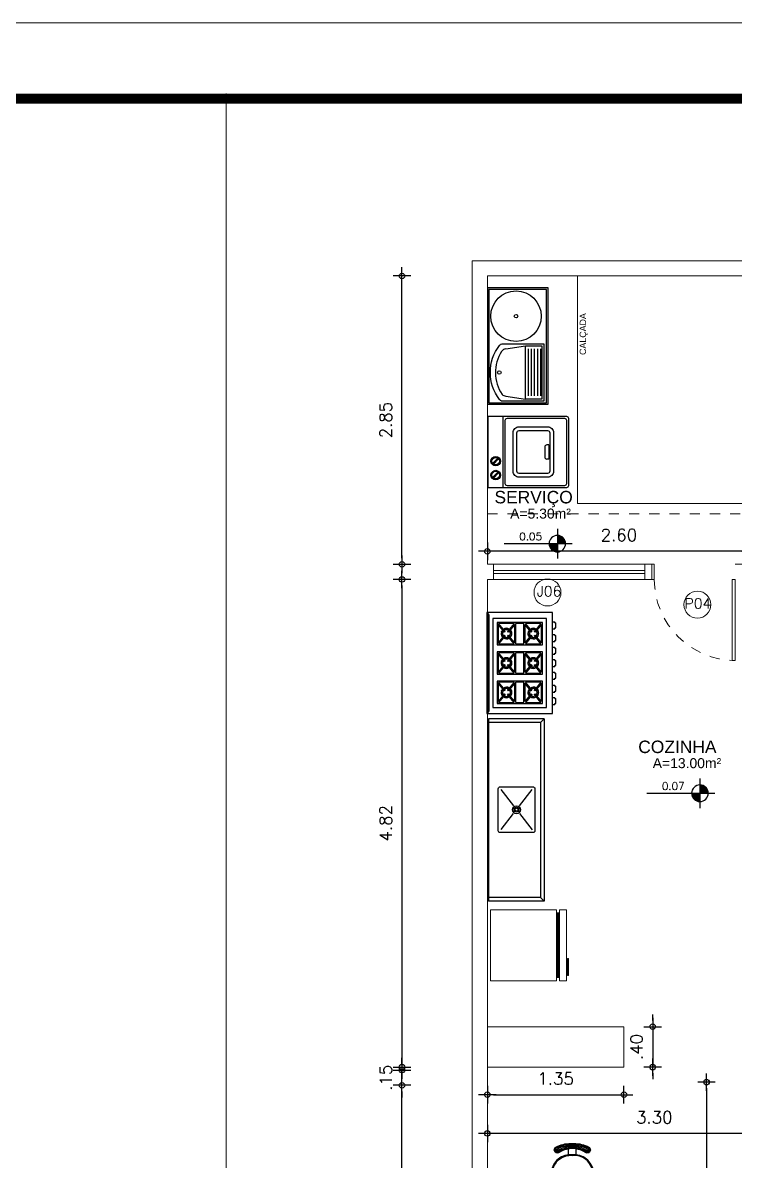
# Model space of a CAD drawing. Header units: millimetres. Extents: x 4595 to 4915, y 2085 to 2243.
# Drawn here: x 4636.88 to 4643.92, y 2168.52 to 2179.77 of the extents above; entities that cross this region are included whole.
import ezdxf

# ---------------------------------------------------------------- set-up
doc = ezdxf.new("R2010")
doc.units = ezdxf.units.MM
doc.header["$LTSCALE"] = 0.8
doc.linetypes.add('HIDDEN2', pattern=[0.1875, 0.125, -0.0625])
for name, color, linetype in [('02', 2, 'Continuous'), ('BANHO_COZINHA', 7, 'Continuous'), ('DIVERSOS', 4, 'Continuous'), ('JANELAS_EXTERNO', 1, 'Continuous'), ('JANELAS_INTERNO', 2, 'Continuous'), ('MOVEIS', 7, 'Continuous'), ('PISO', 8, 'Continuous'), ('PORTAS', 3, 'Continuous'), ('PROJEÇÃO', 8, 'HIDDEN2'), ('TEXTO0', 7, 'Continuous'), ('TEXTO2', 3, 'Continuous'), ('TXT_0', 7, 'Continuous')]:
    doc.layers.add(name, color=color, linetype=linetype)
doc.styles.add('ADITIVOCAD', font='ROMANS.shx')
doc.styles.add('SANSSERIF', font='sas_____.pfb', dxfattribs={"height": 1})
doc.styles.get("Standard").update_dxf_attribs({"font": 'txt.shx', "height": 0.12})
doc.dimstyles.new('ESCALA50', dxfattribs={"dimtxt": 0.1, "dimasz": 0.06, "dimexe": 0.18, "dimexo": 0.06, "dimgap": 0.1, "dimtad": 1, "dimzin": 4, "dimdsep": 46, "dimtxsty": 'Standard', "dimblk1": 'BOLA', "dimblk2": 'BOLA', "dimsah": 1, "dimcen": -0.06, "dimse1": 1, "dimse2": 1, "dimclrd": 7, "dimclrt": 3, "dimadec": 0, "dimazin": 0, "dimtfac": 1, "dimtix": 1, "dimtmove": 0, "dimatfit": 3, "dimldrblk": 'BOLA', "dimfxl": 0, "dimtolj": 1, "dimtzin": 4, "dimarcsym": 0})

# ---------------------------------------------------------------- blocks, each defined once
blk = doc.blocks.new('PIA180')
at = {"layer": 'BANHO_COZINHA'}
for p, q in [((0.9, 0), (-0.9, 0)), ((-0.9, -0.55), (-0.9, 0)), ((-0.865, -0.515), (-0.865, 0)), ((0.865, -0.515), (0.865, 0)), ((0.9, -0.55), (0.9, 0)), ((-0.193, -0.126), (-0.036, -0.248)), ((0.202, -0.124), (0.042, -0.248)), ((-0.036, -0.308), (-0.196, -0.432)), ((0.042, -0.308), (0.202, -0.432)), ((-0.865, -0.515), (-0.9, -0.55)), ((0.9, -0.55), (-0.9, -0.55)), ((0.865, -0.515), (-0.865, -0.515)), ((0.865, -0.515), (0.9, -0.55))]:
    blk.add_line(p, q, dxfattribs=at)
blk.add_lwpolyline([(0.052, -0.097), (0.211, -0.097, -0.414214), (0.229, -0.115), (0.229, -0.441, -0.414214), (0.211, -0.459), (-0.205, -0.459, -0.414214), (-0.223, -0.441), (-0.223, -0.115, -0.414214), (-0.205, -0.097), (0.052, -0.097)], format="xyb", dxfattribs=at)
for radius in [0.0391, 0.024, 0.0147]:
    blk.add_circle((0.003, -0.278), radius, dxfattribs=at)
blk = doc.blocks.new('FOGAO6')
at = {"layer": 'MOVEIS'}
for p, q in [((1, 0), (0, 0)), ((0, 0), (0, -0.65)), ((1, -0.65), (1, 0)), ((1, -0.01), (0, -0.01)), ((0.02, -0.01), (0.02, -0.02)), ((0.98, -0.02), (0.02, -0.02)), ((0.06, -0.06), (0.06, -0.59)), ((0.94, -0.06), (0.06, -0.06)), ((0.1, -0.1), (0.1, -0.55)), ((0.32, -0.1), (0.1, -0.1)), ((0.302, -0.11), (0.118, -0.11)), ((0.195, -0.174), (0.118, -0.11)), ((0.225, -0.174), (0.302, -0.11)), ((0.32, -0.55), (0.32, -0.1)), ((0.39, -0.1), (0.39, -0.55)), ((0.61, -0.1), (0.39, -0.1)), ((0.592, -0.11), (0.408, -0.11)), ((0.485, -0.174), (0.408, -0.11)), ((0.515, -0.174), (0.592, -0.11)), ((0.61, -0.55), (0.61, -0.1)), ((0.68, -0.1), (0.68, -0.55)), ((0.9, -0.1), (0.68, -0.1)), ((0.882, -0.11), (0.698, -0.11)), ((0.775, -0.174), (0.698, -0.11)), ((0.805, -0.174), (0.882, -0.11)), ((0.9, -0.55), (0.9, -0.1)), ((0.94, -0.59), (0.94, -0.06)), ((0.98, -0.02), (0.98, -0.01)), ((0.11, -0.116), (0.11, -0.269)), ((0.188, -0.181), (0.11, -0.116)), ((0.11, -0.269), (0.188, -0.204)), ((0.118, -0.275), (0.195, -0.211)), ((0.302, -0.275), (0.225, -0.211)), ((0.232, -0.181), (0.31, -0.116)), ((0.31, -0.269), (0.232, -0.204)), ((0.31, -0.269), (0.31, -0.116)), ((0.4, -0.116), (0.4, -0.269)), ((0.478, -0.181), (0.4, -0.116)), ((0.4, -0.269), (0.478, -0.204)), ((0.408, -0.275), (0.485, -0.211)), ((0.592, -0.275), (0.515, -0.211)), ((0.522, -0.181), (0.6, -0.116)), ((0.6, -0.269), (0.522, -0.204)), ((0.6, -0.269), (0.6, -0.116)), ((0.69, -0.116), (0.69, -0.269)), ((0.768, -0.181), (0.69, -0.116)), ((0.69, -0.269), (0.768, -0.204)), ((0.698, -0.275), (0.775, -0.211)), ((0.882, -0.275), (0.805, -0.211)), ((0.812, -0.181), (0.89, -0.116)), ((0.89, -0.269), (0.812, -0.204)), ((0.89, -0.269), (0.89, -0.116)), ((0.11, -0.285), (0.31, -0.285)), ((0.11, -0.285), (0.11, -0.365)), ((0.118, -0.275), (0.302, -0.275)), ((0.31, -0.365), (0.31, -0.285)), ((0.4, -0.285), (0.6, -0.285)), ((0.4, -0.285), (0.4, -0.365)), ((0.408, -0.275), (0.592, -0.275)), ((0.6, -0.365), (0.6, -0.285)), ((0.69, -0.285), (0.69, -0.365)), ((0.69, -0.285), (0.89, -0.285)), ((0.698, -0.275), (0.882, -0.275)), ((0.89, -0.365), (0.89, -0.285)), ((0.11, -0.365), (0.31, -0.365)), ((0.11, -0.381), (0.11, -0.534)), ((0.188, -0.446), (0.11, -0.381)), ((0.302, -0.375), (0.118, -0.375)), ((0.195, -0.439), (0.118, -0.375)), ((0.225, -0.439), (0.302, -0.375)), ((0.232, -0.446), (0.31, -0.381)), ((0.31, -0.534), (0.31, -0.381)), ((0.4, -0.365), (0.6, -0.365)), ((0.4, -0.381), (0.4, -0.534)), ((0.478, -0.446), (0.4, -0.381)), ((0.485, -0.439), (0.408, -0.375)), ((0.592, -0.375), (0.408, -0.375)), ((0.515, -0.439), (0.592, -0.375)), ((0.522, -0.446), (0.6, -0.381)), ((0.6, -0.534), (0.6, -0.381)), ((0.69, -0.365), (0.89, -0.365)), ((0.768, -0.446), (0.69, -0.381)), ((0.69, -0.381), (0.69, -0.534)), ((0.882, -0.375), (0.698, -0.375)), ((0.775, -0.439), (0.698, -0.375)), ((0.805, -0.439), (0.882, -0.375)), ((0.812, -0.446), (0.89, -0.381)), ((0.89, -0.534), (0.89, -0.381)), ((0.1, -0.55), (0.32, -0.55)), ((0.11, -0.534), (0.188, -0.469)), ((0.118, -0.54), (0.195, -0.476)), ((0.118, -0.54), (0.302, -0.54)), ((0.302, -0.54), (0.225, -0.476)), ((0.31, -0.534), (0.232, -0.469)), ((0.39, -0.55), (0.61, -0.55)), ((0.4, -0.534), (0.478, -0.469)), ((0.408, -0.54), (0.485, -0.476)), ((0.408, -0.54), (0.592, -0.54)), ((0.592, -0.54), (0.515, -0.476)), ((0.6, -0.534), (0.522, -0.469)), ((0.68, -0.55), (0.9, -0.55)), ((0.69, -0.534), (0.768, -0.469)), ((0.698, -0.54), (0.775, -0.476)), ((0.698, -0.54), (0.882, -0.54)), ((0.882, -0.54), (0.805, -0.476)), ((0.89, -0.534), (0.812, -0.469)), ((0, -0.65), (1, -0.65)), ((0.06, -0.59), (0.94, -0.59)), ((0.09, -0.65), (0.09, -0.67)), ((0.09, -0.67), (0.1, -0.67)), ((0.1, -0.67), (0.1, -0.68)), ((0.15, -0.67), (0.15, -0.68)), ((0.15, -0.67), (0.16, -0.67)), ((0.16, -0.65), (0.16, -0.67)), ((0.211, -0.65), (0.211, -0.67)), ((0.211, -0.67), (0.221, -0.67)), ((0.221, -0.67), (0.221, -0.68)), ((0.271, -0.67), (0.281, -0.67)), ((0.271, -0.67), (0.271, -0.68)), ((0.281, -0.65), (0.281, -0.67)), ((0.339, -0.65), (0.339, -0.67)), ((0.339, -0.67), (0.349, -0.67)), ((0.349, -0.67), (0.349, -0.68)), ((0.399, -0.67), (0.409, -0.67)), ((0.399, -0.67), (0.399, -0.68)), ((0.409, -0.65), (0.409, -0.67)), ((0.465, -0.65), (0.465, -0.67)), ((0.465, -0.67), (0.475, -0.67)), ((0.475, -0.67), (0.475, -0.68)), ((0.525, -0.67), (0.535, -0.67)), ((0.525, -0.67), (0.525, -0.68)), ((0.535, -0.65), (0.535, -0.67)), ((0.586, -0.65), (0.586, -0.67)), ((0.586, -0.67), (0.596, -0.67)), ((0.596, -0.67), (0.596, -0.68)), ((0.646, -0.67), (0.656, -0.67)), ((0.646, -0.67), (0.646, -0.68)), ((0.656, -0.65), (0.656, -0.67)), ((0.712, -0.65), (0.712, -0.67)), ((0.712, -0.67), (0.722, -0.67)), ((0.722, -0.67), (0.722, -0.68)), ((0.772, -0.67), (0.782, -0.67)), ((0.772, -0.67), (0.772, -0.68)), ((0.782, -0.65), (0.782, -0.67)), ((0.837, -0.65), (0.837, -0.67)), ((0.837, -0.67), (0.847, -0.67)), ((0.847, -0.67), (0.847, -0.68)), ((0.897, -0.67), (0.907, -0.67)), ((0.897, -0.67), (0.897, -0.68)), ((0.907, -0.65), (0.907, -0.67)), ((0.1, -0.68), (0.15, -0.68)), ((0.221, -0.68), (0.271, -0.68)), ((0.349, -0.68), (0.399, -0.68)), ((0.475, -0.68), (0.525, -0.68)), ((0.596, -0.68), (0.646, -0.68)), ((0.722, -0.68), (0.772, -0.68)), ((0.847, -0.68), (0.897, -0.68))]:
    blk.add_line(p, q, dxfattribs=at)
for centre in [(0.16, -0.199), (0.16, -0.185), (0.166, -0.17), (0.166, -0.216), (0.186, -0.151), (0.199, -0.146), (0.212, -0.145), (0.227, -0.148), (0.239, -0.155), (0.253, -0.174), (0.253, -0.217), (0.257, -0.203), (0.258, -0.189), (0.451, -0.199), (0.451, -0.185), (0.457, -0.17), (0.457, -0.216), (0.477, -0.151), (0.49, -0.146), (0.503, -0.145), (0.518, -0.148), (0.531, -0.155), (0.545, -0.174), (0.545, -0.217), (0.548, -0.203), (0.549, -0.189), (0.742, -0.185), (0.742, -0.199), (0.747, -0.17), (0.747, -0.216), (0.768, -0.151), (0.781, -0.146), (0.794, -0.145), (0.809, -0.148), (0.821, -0.155), (0.835, -0.174), (0.835, -0.217), (0.839, -0.203), (0.84, -0.189), (0.182, -0.235), (0.196, -0.241), (0.209, -0.242), (0.223, -0.241), (0.235, -0.235), (0.473, -0.235), (0.487, -0.241), (0.5, -0.242), (0.514, -0.241), (0.526, -0.235), (0.764, -0.235), (0.778, -0.241), (0.791, -0.242), (0.804, -0.241), (0.817, -0.235), (0.16, -0.45), (0.166, -0.434), (0.186, -0.416), (0.199, -0.411), (0.212, -0.41), (0.227, -0.413), (0.239, -0.42), (0.253, -0.439), (0.451, -0.45), (0.457, -0.434), (0.477, -0.416), (0.49, -0.411), (0.503, -0.41), (0.518, -0.413), (0.531, -0.42), (0.545, -0.439), (0.742, -0.45), (0.747, -0.434), (0.768, -0.416), (0.781, -0.411), (0.794, -0.41), (0.809, -0.413), (0.821, -0.42), (0.835, -0.439), (0.16, -0.464), (0.166, -0.481), (0.182, -0.5), (0.196, -0.505), (0.209, -0.507), (0.223, -0.505), (0.235, -0.5), (0.253, -0.482), (0.257, -0.468), (0.258, -0.454), (0.451, -0.464), (0.457, -0.481), (0.473, -0.5), (0.487, -0.505), (0.5, -0.507), (0.514, -0.505), (0.526, -0.5), (0.545, -0.482), (0.548, -0.468), (0.549, -0.454), (0.742, -0.464), (0.747, -0.481), (0.764, -0.5), (0.778, -0.505), (0.791, -0.507), (0.804, -0.505), (0.817, -0.5), (0.835, -0.482), (0.839, -0.468), (0.84, -0.454)]:
    blk.add_circle(centre, 0.0028, dxfattribs=at)
for centre, radius, start, end in [((0.209, -0.194), 0.0528, 143.9296, 213.5271), ((0.209, -0.194), 0.0384, 145.2267, 211.2653), ((0.209, -0.194), 0.0528, 45.5181, 133.0504), ((0.209, -0.194), 0.0384, 226.2366, 315.728), ((0.209, -0.194), 0.0384, 47.78, 130.2395), ((0.21, -0.193), 0.0243, 128.6078, 152.347), ((0.21, -0.193), 0.0243, 207.653, 231.3922), ((0.21, -0.193), 0.0243, 27.653, 51.3922), ((0.21, -0.193), 0.0243, 308.6078, 332.347), ((0.209, -0.194), 0.0384, 330.7152, 32.8087), ((0.209, -0.194), 0.0528, 327.9043, 34.645), ((0.5, -0.194), 0.0528, 143.9296, 213.5271), ((0.5, -0.194), 0.0384, 145.2267, 211.2653), ((0.5, -0.194), 0.0528, 45.5181, 133.0504), ((0.5, -0.194), 0.0384, 226.2366, 315.728), ((0.5, -0.194), 0.0384, 47.78, 130.2395), ((0.5, -0.193), 0.0243, 128.6078, 152.347), ((0.5, -0.193), 0.0243, 207.653, 231.3922), ((0.5, -0.193), 0.0243, 27.653, 51.3922), ((0.5, -0.193), 0.0243, 308.6078, 332.347), ((0.5, -0.194), 0.0384, 330.7152, 32.8087), ((0.5, -0.194), 0.0528, 327.9043, 34.645), ((0.791, -0.194), 0.0528, 143.9296, 213.5271), ((0.791, -0.194), 0.0384, 145.2267, 211.2653), ((0.791, -0.194), 0.0528, 45.5181, 133.0504), ((0.791, -0.194), 0.0384, 226.2366, 315.728), ((0.791, -0.194), 0.0384, 47.78, 130.2395), ((0.79, -0.193), 0.0243, 128.6078, 152.347), ((0.79, -0.193), 0.0243, 207.653, 231.3922), ((0.79, -0.193), 0.0243, 27.653, 51.3922), ((0.79, -0.193), 0.0243, 308.6078, 332.347), ((0.791, -0.194), 0.0384, 330.7152, 32.8087), ((0.791, -0.194), 0.0528, 327.9043, 34.645), ((0.209, -0.194), 0.0528, 224.4002, 317.0252), ((0.5, -0.194), 0.0528, 224.4002, 317.0252), ((0.791, -0.194), 0.0528, 224.4002, 317.0252), ((0.209, -0.459), 0.0528, 143.9296, 213.5271), ((0.209, -0.459), 0.0384, 145.2267, 211.2653), ((0.209, -0.459), 0.0528, 45.5181, 133.0504), ((0.209, -0.459), 0.0384, 47.78, 130.2395), ((0.21, -0.457), 0.0243, 128.6078, 152.347), ((0.21, -0.457), 0.0243, 27.653, 51.3922), ((0.209, -0.459), 0.0384, 330.7152, 32.8087), ((0.209, -0.459), 0.0528, 327.9043, 34.645), ((0.5, -0.459), 0.0528, 143.9296, 213.5271), ((0.5, -0.459), 0.0384, 145.2267, 211.2653), ((0.5, -0.459), 0.0528, 45.5181, 133.0504), ((0.5, -0.459), 0.0384, 47.78, 130.2395), ((0.5, -0.457), 0.0243, 128.6078, 152.347), ((0.5, -0.457), 0.0243, 27.653, 51.3922), ((0.5, -0.459), 0.0384, 330.7152, 32.8087), ((0.5, -0.459), 0.0528, 327.9043, 34.645), ((0.791, -0.459), 0.0528, 143.9296, 213.5271), ((0.791, -0.459), 0.0384, 145.2267, 211.2653), ((0.791, -0.459), 0.0528, 45.5181, 133.0504), ((0.791, -0.459), 0.0384, 47.78, 130.2395), ((0.79, -0.457), 0.0243, 128.6078, 152.347), ((0.79, -0.457), 0.0243, 27.653, 51.3922), ((0.791, -0.459), 0.0384, 330.7152, 32.8087), ((0.791, -0.459), 0.0528, 327.9043, 34.645), ((0.209, -0.459), 0.0528, 224.4002, 317.0252), ((0.209, -0.459), 0.0384, 226.2366, 315.728), ((0.21, -0.457), 0.0243, 207.653, 231.3922), ((0.21, -0.457), 0.0243, 308.6078, 332.347), ((0.5, -0.459), 0.0528, 224.4002, 317.0252), ((0.5, -0.459), 0.0384, 226.2366, 315.728), ((0.5, -0.457), 0.0243, 207.653, 231.3922), ((0.5, -0.457), 0.0243, 308.6078, 332.347), ((0.791, -0.459), 0.0528, 224.4002, 317.0252), ((0.791, -0.459), 0.0384, 226.2366, 315.728), ((0.79, -0.457), 0.0243, 207.653, 231.3922), ((0.79, -0.457), 0.0243, 308.6078, 332.347)]:
    blk.add_arc(centre, radius, start, end, dxfattribs=at)
blk = doc.blocks.new('BOLA')
for p, q in [((-1.44, 0), (1.44, 0)), ((0, -1.44), (0, 1.44))]:
    blk.add_line(p, q)
blk.add_circle((0, 0), 0.452)
blk = doc.blocks.new('*D788')
at = {"layer": '02', "color": 7, "lineweight": -2, "transparency": 16777216}
blk.add_line((4644.01, 2174.546), (4641.53, 2174.546), dxfattribs=at)
at = {"layer": 'Defpoints', "color": 0, "transparency": 16777216}
for p in [(4641.47, 2174.546), (4641.47, 2173.963), (4644.07, 2173.963)]:
    blk.add_point(p, dxfattribs=at)
at = {"layer": '02', "color": 7, "lineweight": -2, "transparency": 16777216, "xscale": 0.06, "yscale": 0.06, "zscale": 0.06, "rotation": 180}
blk.add_blockref('BOLA', (4641.47, 2174.546), dxfattribs=at)
at = {"layer": '02', "color": 7, "lineweight": -2, "transparency": 16777216, "xscale": 0.06, "yscale": 0.06, "zscale": 0.06}
blk.add_blockref('BOLA', (4644.07, 2174.546), dxfattribs=at)
at = {"layer": '02', "color": 3, "lineweight": 13, "transparency": 16777216, "insert": (4642.77, 2174.706), "char_height": 0.12, "attachment_point": 5}
blk.add_mtext('\\A1;2.60', dxfattribs=at)
blk = doc.blocks.new('*D807')
at = {"layer": '02', "color": 7, "lineweight": -2, "transparency": 16777216}
blk.add_line((4640.626, 2174.208), (4640.626, 2169.507), dxfattribs=at)
at = {"layer": 'Defpoints', "color": 0, "transparency": 16777216}
for p in [(4641.47, 2174.268), (4640.626, 2169.447), (4641.47, 2169.447)]:
    blk.add_point(p, dxfattribs=at)
at = {"layer": '02', "color": 7, "lineweight": -2, "transparency": 16777216, "xscale": 0.06, "yscale": 0.06, "zscale": 0.06}
for p, rotation in [((4640.626, 2174.268), 90), ((4640.626, 2169.447), 270)]:
    blk.add_blockref('BOLA', p, dxfattribs=dict(at, rotation=rotation))
at = {"layer": '02', "color": 3, "lineweight": 13, "transparency": 16777216, "insert": (4640.466, 2171.858), "char_height": 0.12, "attachment_point": 5, "rotation": 90}
blk.add_mtext('\\A1;4.82', dxfattribs=at)
blk = doc.blocks.new('*D815')
at = {"layer": '02', "color": 7, "lineweight": -2, "transparency": 16777216}
blk.add_line((4640.626, 2174.478), (4640.626, 2177.208), dxfattribs=at)
at = {"layer": 'Defpoints', "color": 0, "transparency": 16777216}
for p in [(4640.626, 2177.268), (4649.17, 2177.268), (4647.67, 2174.418)]:
    blk.add_point(p, dxfattribs=at)
at = {"layer": '02', "color": 7, "lineweight": -2, "transparency": 16777216, "xscale": 0.06, "yscale": 0.06, "zscale": 0.06}
for p, rotation in [((4640.626, 2177.268), 90), ((4640.626, 2174.418), 270)]:
    blk.add_blockref('BOLA', p, dxfattribs=dict(at, rotation=rotation))
at = {"layer": '02', "color": 3, "lineweight": 13, "transparency": 16777216, "insert": (4640.466, 2175.843), "char_height": 0.12, "attachment_point": 5, "rotation": 90}
blk.add_mtext('\\A1;2.85', dxfattribs=at)
blk = doc.blocks.new('MESA3')
for points in [[(-0.438, -1.037), (0.462, -1.037), (0.462, 0.963), (-0.438, 0.963)], [(-0.406, -1.004), (0.429, -1.004), (0.429, 0.93), (-0.406, 0.93)], [(-0.335, -0.934), (0.359, -0.934), (0.359, 0.86), (-0.335, 0.86)]]:
    blk.add_lwpolyline(points, close=True)
at = {"layer": 'MOVEIS'}
for p, q in [((-0.028, 1.198), (-0.028, 1.26)), ((0.056, 1.198), (0.056, 1.26)), ((-0.665, 0.593), (-0.727, 0.593)), ((-0.665, 0.51), (-0.727, 0.51)), ((0.688, 0.593), (0.75, 0.593)), ((0.688, 0.51), (0.75, 0.51)), ((-0.665, 0.001), (-0.727, 0.001)), ((0.688, 0.001), (0.75, 0.001)), ((-0.665, -0.082), (-0.727, -0.082)), ((0.688, -0.082), (0.75, -0.082)), ((-0.665, -0.584), (-0.727, -0.584)), ((0.688, -0.584), (0.75, -0.584)), ((-0.665, -0.667), (-0.727, -0.667)), ((0.688, -0.667), (0.75, -0.667)), ((-0.028, -1.272), (-0.028, -1.334)), ((0.056, -1.272), (0.056, -1.334))]:
    blk.add_line(p, q, dxfattribs=at)
for points in [[(-0.004, 1.319), (0.032, 1.319, -0.126461), (0.189, 1.28, -1.05486), (0.154, 1.223), (0.137, 1.234, 0.10861), (0.014, 1.264, 0.10861), (-0.109, 1.234), (-0.126, 1.223, -1.05486), (-0.161, 1.28, -0.126461), (-0.004, 1.319), (0.031, 1.319)], [(-0.785, 0.569), (-0.785, 0.533, 0.126461), (-0.747, 0.377, 1.05486), (-0.69, 0.412), (-0.701, 0.429, -0.10861), (-0.73, 0.552, -0.10861), (-0.701, 0.675), (-0.69, 0.692, 1.05486), (-0.747, 0.727, 0.126461), (-0.785, 0.57), (-0.785, 0.534)], [(0.808, 0.569), (0.808, 0.533, -0.126461), (0.77, 0.377, -1.05486), (0.713, 0.412), (0.724, 0.429, 0.10861), (0.753, 0.552, 0.10861), (0.724, 0.675), (0.713, 0.692, -1.05486), (0.77, 0.727, -0.126461), (0.808, 0.57), (0.808, 0.534)], [(-0.785, -0.023), (-0.785, -0.059, 0.126461), (-0.747, -0.215, 1.05486), (-0.69, -0.18), (-0.701, -0.163, -0.10861), (-0.73, -0.04, -0.10861), (-0.701, 0.083), (-0.69, 0.1, 1.05486), (-0.747, 0.135, 0.126461), (-0.785, -0.022), (-0.785, -0.058)], [(0.808, -0.023), (0.808, -0.059, -0.126461), (0.77, -0.215, -1.05486), (0.713, -0.18), (0.724, -0.163, 0.10861), (0.753, -0.04, 0.10861), (0.724, 0.083), (0.713, 0.1, -1.05486), (0.77, 0.135, -0.126461), (0.808, -0.022), (0.808, -0.058)], [(-0.785, -0.608), (-0.785, -0.644, 0.126461), (-0.747, -0.8, 1.05486), (-0.69, -0.765), (-0.701, -0.748, -0.10861), (-0.73, -0.625, -0.10861), (-0.701, -0.502), (-0.69, -0.485, 1.05486), (-0.747, -0.45, 0.126461), (-0.785, -0.607), (-0.785, -0.643)], [(0.808, -0.608), (0.808, -0.644, -0.126461), (0.77, -0.8, -1.05486), (0.713, -0.765), (0.724, -0.748, 0.10861), (0.753, -0.625, 0.10861), (0.724, -0.502), (0.713, -0.485, -1.05486), (0.77, -0.45, -0.126461), (0.808, -0.607), (0.808, -0.643)], [(-0.004, -1.392), (0.032, -1.392, 0.126461), (0.189, -1.354, 1.05486), (0.154, -1.297), (0.137, -1.308, -0.10861), (0.014, -1.338, -0.10861), (-0.109, -1.308), (-0.126, -1.297, 1.05486), (-0.161, -1.354, 0.126461), (-0.004, -1.392), (0.031, -1.392)]]:
    blk.add_lwpolyline(points, format="xyb", dxfattribs=at)
for points in [[(0.014, 1.313), (0.032, 1.313, -0.12647), (0.186, 1.275, -1.057116), (0.157, 1.229), (0.14, 1.24, 0.109005), (0.014, 1.27, 0.109005), (-0.112, 1.24), (-0.13, 1.229, -1.057116), (-0.158, 1.275, -0.12647), (-0.004, 1.313)], [(0.014, 1.308), (0.032, 1.308, -0.126475), (0.184, 1.271, -1.059183), (0.16, 1.232), (0.142, 1.243, 0.109269), (0.014, 1.274, 0.109269), (-0.114, 1.243), (-0.132, 1.232, -1.059183), (-0.156, 1.271, -0.126475), (-0.004, 1.308)], [(0.014, 1.296), (0.032, 1.296, -0.126481), (0.178, 1.26, -1.071489), (0.167, 1.243), (0.148, 1.254, 0.110003), (0.014, 1.287, 0.110003), (-0.12, 1.254), (-0.139, 1.243, -1.071489), (-0.15, 1.26, -0.126481), (-0.004, 1.296)], [(-0.779, 0.552), (-0.779, 0.533, 0.12647), (-0.741, 0.38, 1.057116), (-0.695, 0.408), (-0.706, 0.426, -0.109005), (-0.737, 0.552, -0.109005), (-0.706, 0.678), (-0.695, 0.695, 1.057116), (-0.741, 0.724, 0.12647), (-0.779, 0.57)], [(-0.775, 0.552), (-0.775, 0.533, 0.126475), (-0.737, 0.382, 1.059183), (-0.699, 0.406), (-0.71, 0.423, -0.109269), (-0.741, 0.552, -0.109269), (-0.71, 0.68), (-0.699, 0.698, 1.059183), (-0.737, 0.722, 0.126475), (-0.775, 0.57)], [(0.802, 0.552), (0.802, 0.533, -0.12647), (0.764, 0.38, -1.057116), (0.718, 0.408), (0.729, 0.426, 0.109005), (0.76, 0.552, 0.109005), (0.729, 0.678), (0.718, 0.695, -1.057116), (0.764, 0.724, -0.12647), (0.802, 0.57)], [(0.798, 0.552), (0.798, 0.533, -0.126475), (0.76, 0.382, -1.059183), (0.722, 0.406), (0.733, 0.423, 0.109269), (0.764, 0.552, 0.109269), (0.733, 0.68), (0.722, 0.698, -1.059183), (0.76, 0.722, -0.126475), (0.798, 0.57)], [(-0.762, 0.552), (-0.762, 0.533, 0.126481), (-0.726, 0.388, 1.071489), (-0.709, 0.399), (-0.721, 0.417, -0.110003), (-0.753, 0.552, -0.110003), (-0.721, 0.686), (-0.709, 0.705, 1.071489), (-0.726, 0.716, 0.126481), (-0.762, 0.57)], [(0.785, 0.552), (0.785, 0.533, -0.126481), (0.749, 0.388, -1.071489), (0.732, 0.399), (0.744, 0.417, 0.110003), (0.776, 0.552, 0.110003), (0.744, 0.686), (0.732, 0.705, -1.071489), (0.749, 0.716, -0.126481), (0.785, 0.57)], [(-0.779, -0.04), (-0.779, -0.059, 0.12647), (-0.741, -0.212, 1.057116), (-0.695, -0.184), (-0.706, -0.166, -0.109005), (-0.737, -0.04, -0.109005), (-0.706, 0.086), (-0.695, 0.103, 1.057116), (-0.741, 0.132, 0.12647), (-0.779, -0.022)], [(-0.775, -0.04), (-0.775, -0.059, 0.126475), (-0.737, -0.21, 1.059183), (-0.699, -0.186), (-0.71, -0.169, -0.109269), (-0.741, -0.04, -0.109269), (-0.71, 0.088), (-0.699, 0.106, 1.059183), (-0.737, 0.13, 0.126475), (-0.775, -0.022)], [(-0.762, -0.04), (-0.762, -0.059, 0.126481), (-0.726, -0.204, 1.071489), (-0.709, -0.193), (-0.721, -0.175, -0.110003), (-0.753, -0.04, -0.110003), (-0.721, 0.094), (-0.709, 0.113, 1.071489), (-0.726, 0.124, 0.126481), (-0.762, -0.022)], [(0.802, -0.04), (0.802, -0.059, -0.12647), (0.764, -0.212, -1.057116), (0.718, -0.184), (0.729, -0.166, 0.109005), (0.76, -0.04, 0.109005), (0.729, 0.086), (0.718, 0.103, -1.057116), (0.764, 0.132, -0.12647), (0.802, -0.022)], [(0.798, -0.04), (0.798, -0.059, -0.126475), (0.76, -0.21, -1.059183), (0.722, -0.186), (0.733, -0.169, 0.109269), (0.764, -0.04, 0.109269), (0.733, 0.088), (0.722, 0.106, -1.059183), (0.76, 0.13, -0.126475), (0.798, -0.022)], [(0.785, -0.04), (0.785, -0.059, -0.126481), (0.749, -0.204, -1.071489), (0.732, -0.193), (0.744, -0.175, 0.110003), (0.776, -0.04, 0.110003), (0.744, 0.094), (0.732, 0.113, -1.071489), (0.749, 0.124, -0.126481), (0.785, -0.022)], [(-0.779, -0.625), (-0.779, -0.644, 0.12647), (-0.741, -0.797, 1.057116), (-0.695, -0.769), (-0.706, -0.751, -0.109005), (-0.737, -0.625, -0.109005), (-0.706, -0.499), (-0.695, -0.482, 1.057116), (-0.741, -0.453, 0.12647), (-0.779, -0.607)], [(-0.775, -0.625), (-0.775, -0.644, 0.126475), (-0.737, -0.795, 1.059183), (-0.699, -0.771), (-0.71, -0.753, -0.109269), (-0.741, -0.625, -0.109269), (-0.71, -0.497), (-0.699, -0.479, 1.059183), (-0.737, -0.455, 0.126475), (-0.775, -0.607)], [(-0.762, -0.625), (-0.762, -0.644, 0.126481), (-0.726, -0.789, 1.071489), (-0.709, -0.778), (-0.721, -0.76, -0.110003), (-0.753, -0.625, -0.110003), (-0.721, -0.491), (-0.709, -0.472, 1.071489), (-0.726, -0.461, 0.126481), (-0.762, -0.607)], [(0.802, -0.625), (0.802, -0.644, -0.12647), (0.764, -0.797, -1.057116), (0.718, -0.769), (0.729, -0.751, 0.109005), (0.76, -0.625, 0.109005), (0.729, -0.499), (0.718, -0.482, -1.057116), (0.764, -0.453, -0.12647), (0.802, -0.607)], [(0.798, -0.625), (0.798, -0.644, -0.126475), (0.76, -0.795, -1.059183), (0.722, -0.771), (0.733, -0.753, 0.109269), (0.764, -0.625, 0.109269), (0.733, -0.497), (0.722, -0.479, -1.059183), (0.76, -0.455, -0.126475), (0.798, -0.607)], [(0.785, -0.625), (0.785, -0.644, -0.126481), (0.749, -0.789, -1.071489), (0.732, -0.778), (0.744, -0.76, 0.110003), (0.776, -0.625, 0.110003), (0.744, -0.491), (0.732, -0.472, -1.071489), (0.749, -0.461, -0.126481), (0.785, -0.607)], [(0.014, -1.386), (0.032, -1.386, 0.12647), (0.186, -1.348, 1.057116), (0.157, -1.302), (0.14, -1.313, -0.109005), (0.014, -1.344, -0.109005), (-0.112, -1.313), (-0.13, -1.302, 1.057116), (-0.158, -1.348, 0.12647), (-0.004, -1.386)], [(0.014, -1.382), (0.032, -1.382, 0.126475), (0.184, -1.345, 1.059183), (0.16, -1.306), (0.142, -1.317, -0.109269), (0.014, -1.348, -0.109269), (-0.114, -1.317), (-0.132, -1.306, 1.059183), (-0.156, -1.345, 0.126475), (-0.004, -1.382)], [(0.014, -1.369), (0.032, -1.369, 0.126481), (0.178, -1.334, 1.071489), (0.167, -1.316), (0.148, -1.328, -0.110003), (0.014, -1.361, -0.110003), (-0.12, -1.328), (-0.139, -1.316, 1.071489), (-0.15, -1.334, 0.126481), (-0.004, -1.369)]]:
    blk.add_lwpolyline(points, format="xyb", close=True, dxfattribs=at)
for centre, radius, start, end in [((-0.007, 0.994), 0.205, 84.0185, 174.1891), ((-0.007, 0.994), 0.195, 84.0185, 174.1891), ((0.035, 0.994), 0.205, 5.8109, 95.9815), ((0.035, 0.994), 0.197, 5.8109, 95.9815), ((-0.089, 0.993), 0.125, 169.512, 193.6547), ((-0.089, 0.993), 0.115, 169.512, 193.6547), ((0.116, 0.993), 0.115, 346.3453, 10.488), ((0.116, 0.993), 0.125, 346.3453, 10.488), ((-0.461, 0.573), 0.205, 95.8109, 185.9815), ((-0.461, 0.573), 0.195, 95.8109, 185.9815), ((-0.459, 0.654), 0.125, 80.5286, 100.488), ((-0.459, 0.654), 0.115, 79.7648, 100.488), ((0.482, 0.654), 0.125, 79.512, 99.4714), ((0.482, 0.654), 0.115, 79.512, 100.2352), ((0.484, 0.573), 0.195, 354.0185, 84.1891), ((0.484, 0.573), 0.205, 354.0185, 84.1891), ((-0.461, 0.53), 0.205, 174.0185, 264.1891), ((-0.461, 0.53), 0.197, 174.0185, 264.1891), ((0.484, 0.53), 0.197, 275.8109, 5.9815), ((0.484, 0.53), 0.205, 275.8109, 5.9815), ((-0.459, 0.449), 0.125, 259.512, 279.4714), ((-0.459, 0.449), 0.115, 259.512, 280.2537), ((0.482, 0.449), 0.115, 259.7463, 280.488), ((0.482, 0.449), 0.125, 260.5286, 280.488), ((-0.461, -0.019), 0.205, 95.8109, 185.9815), ((-0.461, -0.019), 0.195, 95.8109, 185.9815), ((-0.459, 0.062), 0.125, 80.5286, 100.488), ((-0.459, 0.062), 0.115, 79.7648, 100.488), ((0.482, 0.062), 0.125, 79.512, 99.4714), ((0.482, 0.062), 0.115, 79.512, 100.2352), ((0.484, -0.019), 0.195, 354.0185, 84.1891), ((0.484, -0.019), 0.205, 354.0185, 84.1891), ((-0.461, -0.062), 0.205, 174.0185, 264.1891), ((-0.461, -0.062), 0.197, 174.0185, 264.1891), ((0.484, -0.062), 0.197, 275.8109, 5.9815), ((0.484, -0.062), 0.205, 275.8109, 5.9815), ((-0.459, -0.143), 0.125, 259.512, 279.4714), ((-0.459, -0.143), 0.115, 259.512, 280.2537), ((0.482, -0.143), 0.115, 259.7463, 280.488), ((0.482, -0.143), 0.125, 260.5286, 280.488), ((-0.461, -0.604), 0.205, 95.8109, 185.9815), ((-0.461, -0.604), 0.195, 95.8109, 185.9815), ((-0.459, -0.523), 0.125, 80.5286, 100.488), ((-0.459, -0.523), 0.115, 79.7648, 100.488), ((0.482, -0.523), 0.125, 79.512, 99.4714), ((0.482, -0.523), 0.115, 79.512, 100.2352), ((0.484, -0.604), 0.195, 354.0185, 84.1891), ((0.484, -0.604), 0.205, 354.0185, 84.1891), ((-0.461, -0.647), 0.205, 174.0185, 264.1891), ((-0.461, -0.647), 0.197, 174.0185, 264.1891), ((0.484, -0.647), 0.197, 275.8109, 5.9815), ((0.484, -0.647), 0.205, 275.8109, 5.9815), ((-0.459, -0.728), 0.115, 259.512, 280.2537), ((0.482, -0.728), 0.115, 259.7463, 280.488), ((-0.459, -0.728), 0.125, 259.512, 279.4714), ((0.482, -0.728), 0.125, 260.5286, 280.488), ((-0.089, -1.066), 0.125, 166.3453, 190.488), ((-0.007, -1.068), 0.205, 185.8109, 275.9815), ((-0.089, -1.066), 0.115, 166.3453, 190.488), ((-0.007, -1.068), 0.195, 185.8109, 275.9815), ((0.035, -1.068), 0.205, 264.0185, 354.1891), ((0.035, -1.068), 0.197, 264.0185, 354.1891), ((0.116, -1.066), 0.115, 349.512, 13.6547), ((0.116, -1.066), 0.125, 349.512, 13.6547)]:
    blk.add_arc(centre, radius, start, end, dxfattribs=at)
blk = doc.blocks.new('TANQUE2')
at = {"layer": 'BANHO_COZINHA'}
for p, q in [((-0.494, -0.182), (-0.524, -0.377)), ((-0.029, -0.182), (0.001, -0.377)), ((-0.524, -0.377), (0.001, -0.377)), ((-0.493, -0.407), (-0.029, -0.407)), ((-0.493, -0.437), (-0.029, -0.437)), ((-0.493, -0.467), (-0.029, -0.467)), ((-0.493, -0.497), (-0.029, -0.497)), ((-0.493, -0.527), (-0.029, -0.527))]:
    blk.add_line(p, q, dxfattribs=at)
for points in [[(-0.575, -0.6), (0.575, -0.6), (0.575, 0), (-0.575, 0)], [(0.56, -0.015), (-0.56, -0.015), (-0.56, -0.585), (0.56, -0.585)]]:
    blk.add_lwpolyline(points, close=True, dxfattribs=at)
blk.add_lwpolyline([(-0.544, -0.141, -0.153737), (-0.529, -0.12, -0.338906), (0.007, -0.12, -0.256007), (0.021, -0.145), (0.021, -0.557), (-0.544, -0.557)], format="xyb", close=True, dxfattribs=at)
blk.add_lwpolyline([(0.001, -0.377), (0.001, -0.537), (-0.524, -0.537), (-0.524, -0.377, -0.125189)], format="xyb", dxfattribs=at)
for centre, radius in [((-0.261, -0.118), 0.0177), ((0.295, -0.283), 0.25), ((0.295, -0.283), 0.0177)]:
    blk.add_circle(centre, radius, dxfattribs=at)
for centre, radius, start, end in [((-0.261, -0.47), 0.391, 57.7458, 123.7499), ((-0.444, -0.182), 0.05, 132.7383, 180), ((-0.079, -0.182), 0.05, 0, 57.7458)]:
    blk.add_arc(centre, radius, start, end, dxfattribs=at)
blk = doc.blocks.new('MAQ_LAV')
at = {"layer": 'MOVEIS'}
for p, q in [((0.7, 0), (0, 0)), ((0, 0), (0, -0.78)), ((0.7, -0.78), (0.7, 0)), ((0.144, -0.107), (0.092, -0.055)), ((0.151, -0.1), (0.099, -0.048)), ((0.281, -0.107), (0.229, -0.055)), ((0.288, -0.1), (0.237, -0.048)), ((0.7, -0.15), (0, -0.15)), ((0.02, -0.19), (0.02, -0.76)), ((0.66, -0.17), (0.04, -0.17)), ((0.68, -0.76), (0.68, -0.19)), ((0.4, -0.563), (0.3, -0.563)), ((0.28, -0.603), (0.28, -0.583)), ((0.42, -0.603), (0.28, -0.603)), ((0.42, -0.603), (0.42, -0.583)), ((0.04, -0.78), (0.66, -0.78)), ((0.02, -0.8), (0.68, -0.8))]:
    blk.add_line(p, q, dxfattribs=at)
for points in [[(0.16, -0.65, -0.414214), (0.1, -0.59), (0.1, -0.31, -0.414214), (0.16, -0.25), (0.54, -0.25, -0.414214), (0.6, -0.31), (0.6, -0.59, -0.414214), (0.54, -0.65)], [(0.16, -0.612, -0.414214), (0.138, -0.59), (0.138, -0.31, -0.414214), (0.16, -0.288), (0.54, -0.288, -0.414214), (0.562, -0.31), (0.562, -0.59, -0.414214), (0.54, -0.612)]]:
    blk.add_lwpolyline(points, format="xyb", close=True, dxfattribs=at)
for centre, radius in [((0.122, -0.078), 0.0468), ((0.122, -0.078), 0.037), ((0.259, -0.078), 0.0468), ((0.259, -0.078), 0.037)]:
    blk.add_circle(centre, radius, dxfattribs=at)
for centre, start, end in [((0.04, -0.19), 90, 180), ((0.66, -0.19), 0, 90), ((0.3, -0.583), 90, 180), ((0.4, -0.583), 360, 90), ((0.02, -0.78), 180, 270), ((0.04, -0.76), 180, 270), ((0.66, -0.76), 270, 0), ((0.68, -0.78), 270, 0)]:
    blk.add_arc(centre, 0.02, start, end, dxfattribs=at)
blk = doc.blocks.new('*D827')
at = {"layer": 'Defpoints', "color": 0, "transparency": 16777216}
for p in [(4641.47, 2174.268), (4644.77, 2169.268), (4641.47, 2168.792)]:
    blk.add_point(p, dxfattribs=at)
at = {"layer": 'PORTAS', "color": 7, "lineweight": -2, "transparency": 16777216}
blk.add_line((4644.71, 2168.792), (4641.53, 2168.792), dxfattribs=at)
at = {"layer": 'PORTAS', "color": 7, "lineweight": -2, "transparency": 16777216, "xscale": 0.06, "yscale": 0.06, "zscale": 0.06, "rotation": 180}
blk.add_blockref('BOLA', (4641.47, 2168.792), dxfattribs=at)
at = {"layer": 'PORTAS', "color": 7, "lineweight": -2, "transparency": 16777216, "xscale": 0.06, "yscale": 0.06, "zscale": 0.06}
blk.add_blockref('BOLA', (4644.77, 2168.792), dxfattribs=at)
at = {"layer": 'PORTAS', "color": 3, "lineweight": 13, "transparency": 16777216, "insert": (4643.12, 2168.952), "char_height": 0.12, "attachment_point": 5}
blk.add_mtext('\\A1;3.30', dxfattribs=at)
blk = doc.blocks.new('*D830')
at = {"layer": 'Defpoints', "color": 0, "transparency": 16777216}
for p in [(4640.626, 2169.268), (4644.07, 2169.268), (4644.47, 2166.818)]:
    blk.add_point(p, dxfattribs=at)
at = {"layer": 'PORTAS', "color": 7, "lineweight": -2, "transparency": 16777216}
blk.add_line((4640.626, 2166.878), (4640.626, 2169.208), dxfattribs=at)
at = {"layer": 'PORTAS', "color": 7, "lineweight": -2, "transparency": 16777216, "xscale": 0.06, "yscale": 0.06, "zscale": 0.06}
for p, rotation in [((4640.626, 2169.268), 90), ((4640.626, 2166.818), 270)]:
    blk.add_blockref('BOLA', p, dxfattribs=dict(at, rotation=rotation))
at = {"layer": 'PORTAS', "color": 3, "lineweight": 13, "transparency": 16777216, "insert": (4640.466, 2168.043), "char_height": 0.12, "attachment_point": 5, "rotation": 90}
blk.add_mtext('\\A1;2.45', dxfattribs=at)
blk = doc.blocks.new('Adc_nivelpl')
h = blk.add_hatch()
h.set_pattern_fill('_U', color=256, scale=0.005, angle=45, style=0, double=1)
h.set_pattern_definition([(45, (-5.8772514, -3.5161936), (-0.003535534, 0.003535534), []), (135, (-5.8772514, -3.5161936), (-0.003535534, -0.003535534), [])])
h.paths.add_polyline_path([(0.195, -0.087, 0.414214), (0.087, -0.195), (0.195, -0.195)])
h.paths.add_polyline_path([(0.195, -0.195), (0.195, -0.304, 0.414214), (0.304, -0.195)])
for p, q in [((0.195, 0), (0.195, -0.391)), ((0.896, -0.195), (0, -0.195))]:
    blk.add_line(p, q)
blk.add_circle((0.195, -0.195), 0.109)
at = {"flags": 8}
blk.add_attdef('NIVEL', (0.364, -0.15), '', height=0.1, dxfattribs=at)
blk = doc.blocks.new('*D935')
at = {"layer": 'Defpoints', "color": 0, "transparency": 16777216}
for p in [(4640.626, 2169.418), (4644.22, 2169.418), (4644.07, 2169.268)]:
    blk.add_point(p, dxfattribs=at)
at = {"layer": 'PORTAS', "color": 7, "lineweight": -2, "transparency": 16777216}
for p, q in [((4640.626, 2169.478), (4640.626, 2169.538)), ((4640.626, 2169.268), (4640.626, 2169.418)), ((4640.626, 2169.208), (4640.626, 2169.148))]:
    blk.add_line(p, q, dxfattribs=at)
at = {"layer": 'PORTAS', "color": 7, "lineweight": -2, "transparency": 16777216, "xscale": 0.06, "yscale": 0.06, "zscale": 0.06}
for p, rotation in [((4640.626, 2169.418), 270), ((4640.626, 2169.268), 90)]:
    blk.add_blockref('BOLA', p, dxfattribs=dict(at, rotation=rotation))
at = {"layer": 'PORTAS', "color": 3, "lineweight": 13, "transparency": 16777216, "insert": (4640.466, 2169.343), "char_height": 0.12, "attachment_point": 5, "rotation": 90}
blk.add_mtext('\\A1;.15', dxfattribs=at)
blk = doc.blocks.new('*D936')
at = {"layer": 'Defpoints', "color": 0, "transparency": 16777216}
for p in [(4642.82, 2169.847), (4642.82, 2169.447), (4643.104, 2169.447)]:
    blk.add_point(p, dxfattribs=at)
at = {"layer": 'PORTAS', "color": 7, "lineweight": -2, "transparency": 16777216}
for p, q in [((4643.104, 2169.907), (4643.104, 2169.967)), ((4643.104, 2169.847), (4643.104, 2169.447)), ((4643.104, 2169.387), (4643.104, 2169.327))]:
    blk.add_line(p, q, dxfattribs=at)
at = {"layer": 'PORTAS', "color": 7, "lineweight": -2, "transparency": 16777216, "xscale": 0.06, "yscale": 0.06, "zscale": 0.06}
for p, rotation in [((4643.104, 2169.847), 270), ((4643.104, 2169.447), 90)]:
    blk.add_blockref('BOLA', p, dxfattribs=dict(at, rotation=rotation))
at = {"layer": 'PORTAS', "color": 3, "lineweight": 13, "transparency": 16777216, "insert": (4642.944, 2169.647), "char_height": 0.12, "attachment_point": 5, "rotation": 90}
blk.add_mtext('\\A1;.40', dxfattribs=at)
blk = doc.blocks.new('*D937')
at = {"layer": 'Defpoints', "color": 0, "transparency": 16777216}
for p in [(4641.47, 2169.447), (4642.82, 2169.447), (4642.82, 2169.175)]:
    blk.add_point(p, dxfattribs=at)
at = {"layer": 'PORTAS', "color": 7, "lineweight": -2, "transparency": 16777216}
blk.add_line((4641.53, 2169.175), (4642.76, 2169.175), dxfattribs=at)
at = {"layer": 'PORTAS', "color": 7, "lineweight": -2, "transparency": 16777216, "xscale": 0.06, "yscale": 0.06, "zscale": 0.06, "rotation": 180}
blk.add_blockref('BOLA', (4641.47, 2169.175), dxfattribs=at)
at = {"layer": 'PORTAS', "color": 7, "lineweight": -2, "transparency": 16777216, "xscale": 0.06, "yscale": 0.06, "zscale": 0.06}
blk.add_blockref('BOLA', (4642.82, 2169.175), dxfattribs=at)
at = {"layer": 'PORTAS', "color": 3, "lineweight": 13, "transparency": 16777216, "insert": (4642.145, 2169.335), "char_height": 0.12, "attachment_point": 5}
blk.add_mtext('\\A1;1.35', dxfattribs=at)
blk = doc.blocks.new('*D940')
at = {"layer": 'Defpoints', "color": 0, "transparency": 16777216}
for p in [(4644.398, 2169.299), (4643.636, 2166.849), (4644.398, 2166.849)]:
    blk.add_point(p, dxfattribs=at)
at = {"layer": 'PORTAS', "color": 7, "lineweight": -2, "transparency": 16777216}
blk.add_line((4643.636, 2169.239), (4643.636, 2166.909), dxfattribs=at)
at = {"layer": 'PORTAS', "color": 7, "lineweight": -2, "transparency": 16777216, "xscale": 0.06, "yscale": 0.06, "zscale": 0.06}
for p, rotation in [((4643.636, 2169.299), 90), ((4643.636, 2166.849), 270)]:
    blk.add_blockref('BOLA', p, dxfattribs=dict(at, rotation=rotation))
at = {"layer": 'PORTAS', "color": 3, "lineweight": 13, "transparency": 16777216, "insert": (4643.476, 2168.074), "char_height": 0.12, "attachment_point": 5, "rotation": 90}
blk.add_mtext('\\A1;2.45', dxfattribs=at)

msp = doc.modelspace()

# ---------------------------------------------------------------- linework, layer by layer
at = {"layer": '02', "color": 0, "lineweight": 13}
for p, q in [((4649.32, 2177.418), (4641.32, 2177.418)), ((4641.32, 2177.418), (4641.32, 2152.418)), ((4641.32, 2177.418), (4641.32, 2173.868)), ((4649.17, 2177.268), (4641.47, 2177.268)), ((4641.47, 2177.268), (4641.47, 2174.418)), ((4641.47, 2174.418), (4641.595, 2174.418)), ((4641.532, 2174.268), (4641.532, 2174.418)), ((4642.445, 2174.418), (4643.07, 2174.418)), ((4643.027, 2174.268), (4643.027, 2174.418)), ((4643.095, 2174.268), (4643.095, 2174.418)), ((4643.92, 2174.418), (4647.67, 2174.418)), ((4641.47, 2174.268), (4641.47, 2160.673)), ((4641.595, 2174.268), (4641.47, 2174.268)), ((4641.47, 2174.268), (4641.47, 2172.718)), ((4643.07, 2174.268), (4642.445, 2174.268)), ((4641.47, 2169.847), (4642.82, 2169.847)), ((4642.82, 2169.847), (4642.82, 2169.447)), ((4642.82, 2169.447), (4641.47, 2169.447))]:
    msp.add_line(p, q, dxfattribs=at)
at = {"layer": 'JANELAS_EXTERNO', "color": 0, "lineweight": 13}
for p, q in [((4641.595, 2174.418), (4642.445, 2174.418)), ((4641.595, 2174.268), (4642.445, 2174.268))]:
    msp.add_line(p, q, dxfattribs=at)
at = {"layer": 'JANELAS_INTERNO', "color": 0, "lineweight": 13}
for p, q in [((4641.532, 2174.358), (4643.027, 2174.358)), ((4641.532, 2174.328), (4643.027, 2174.328))]:
    msp.add_line(p, q, dxfattribs=at)
at = {"layer": 'MOVEIS', "color": 0, "lineweight": 13}
for p, q in [((4641.502, 2171.002), (4642.152, 2171.002)), ((4641.502, 2171.002), (4641.502, 2170.302)), ((4642.152, 2171.002), (4642.152, 2170.302)), ((4642.152, 2170.972), (4642.182, 2170.972)), ((4642.162, 2170.972), (4642.162, 2170.332)), ((4642.172, 2170.972), (4642.172, 2170.332)), ((4642.182, 2171.002), (4642.182, 2170.302)), ((4642.182, 2171.002), (4642.252, 2171.002)), ((4642.252, 2171.002), (4642.252, 2170.302)), ((4642.252, 2170.512), (4642.262, 2170.512)), ((4642.262, 2170.522), (4642.272, 2170.522)), ((4642.262, 2170.522), (4642.262, 2170.352)), ((4642.272, 2170.522), (4642.272, 2170.352)), ((4641.502, 2170.302), (4642.152, 2170.302)), ((4642.152, 2170.332), (4642.182, 2170.332)), ((4642.182, 2170.302), (4642.252, 2170.302)), ((4642.252, 2170.362), (4642.262, 2170.362)), ((4642.262, 2170.352), (4642.272, 2170.352))]:
    msp.add_line(p, q, dxfattribs=at)
at = {"layer": 'PISO', "color": 0, "lineweight": 13}
for centre in [(4642.064, 2174.139), (4643.546, 2174.019)]:
    msp.add_circle(centre, 0.133, dxfattribs=at)
at = {"layer": 'PORTAS', "color": 0, "lineweight": 13}
for q in [(4642.36, 2177.268), (4648.27, 2175.018)]:
    msp.add_line((4642.36, 2175.018), q, dxfattribs=at)
at = {"layer": 'PORTAS', "color": 0, "linetype": 'HIDDEN2', "lineweight": 13}
msp.add_line((4641.47, 2174.918), (4648.17, 2174.918), dxfattribs=at)
at = {"layer": 'PORTAS', "color": 0, "lineweight": 13}
msp.add_lwpolyline([(4643.07, 2174.268), (4643.12, 2174.268), (4643.12, 2174.418), (4643.07, 2174.418)], dxfattribs=at)
msp.add_lwpolyline([(4643.92, 2174.268), (4643.92, 2173.468), (4643.89, 2173.468), (4643.89, 2174.268)], close=True, dxfattribs=at)
at = {"layer": 'PROJEÇÃO', "color": 0, "lineweight": 13}
msp.add_arc((4643.92, 2174.268), 0.8, 180, 270, dxfattribs=at)
at = {"layer": 'TEXTO0', "color": 0, "linetype": 'ByBlock', "lineweight": 13}
msp.add_line((4638.888, 2179.07), (4638.888, 2145.156), dxfattribs=at)
msp.add_lwpolyline([(4623.628, 2135.22), (4684.828, 2135.22), (4684.828, 2179.77), (4623.628, 2179.77)], close=True, dxfattribs=at)
at = {"layer": 'TEXTO0', "color": 0, "linetype": 'ByBlock', "lineweight": 13, "const_width": 0.1}
msp.add_lwpolyline([(4624.378, 2135.97), (4684.078, 2135.97), (4684.078, 2179.02), (4624.378, 2179.02)], close=True, dxfattribs=at)

# ---------------------------------------------------------------- block references
at = {"layer": '02', "color": 0, "lineweight": 13}
for name, p, rotation in [('FOGAO6', (4641.465, 2172.942), 90), ('PIA180', (4641.48, 2171.989), 89.99999999999999)]:
    msp.add_blockref(name, p, dxfattribs=dict(at, rotation=rotation))
at = {"layer": 'PORTAS', "color": 0, "lineweight": 13, "rotation": 90}
for name, p in [('TANQUE2', (4641.47, 2176.575)), ('MAQ_LAV', (4641.474, 2175.178))]:
    msp.add_blockref(name, p, dxfattribs=at)
at = {"layer": 'PORTAS', "color": 0, "lineweight": 13, "xscale": 0.9263923159214755, "yscale": 0.9263923159214755, "zscale": 0.9263923159214755}
msp.add_blockref('MESA3', (4642.297, 2167.471), dxfattribs=at)
at = {"layer": 'TXT_0', "color": 0, "lineweight": 13}
ref = msp.add_blockref('Adc_nivelpl', (4642.308, 2174.768), dxfattribs=dict(at, xscale=-0.75, yscale=0.75, zscale=0.75))
ref.add_attrib('NIVEL', '0.05', (4641.785, 2174.655), dxfattribs={"height": 0.075, "style": 'ADITIVOCAD', "flags": 8})
ref = msp.add_blockref('Adc_nivelpl', (4643.717, 2172.301), dxfattribs=dict(at, xscale=-0.75, yscale=0.75, zscale=0.75))
ref.add_attrib('NIVEL', '0.07', (4643.194, 2172.188), dxfattribs={"height": 0.075, "style": 'ADITIVOCAD', "flags": 8})

# ---------------------------------------------------------------- texts
at = {"layer": 'DIVERSOS', "color": 0, "lineweight": 13, "char_height": 0.1011, "width": 0.37308, "attachment_point": 3}
for s, insert in [('{\\C3;J06}', (4642.201, 2174.202)), ('{\\C3;P04}', (4643.683, 2174.081))]:
    msp.add_mtext(s, dxfattribs=dict(at, insert=insert))
at = {"layer": 'PISO', "color": 0, "lineweight": 13, "style": 'SANSSERIF'}
msp.add_text('CALÇADA', height=0.0626, rotation=90, dxfattribs=at).set_placement((4642.445, 2176.487))
at = {"layer": 'TEXTO2', "color": 0, "lineweight": 13, "style": 'SANSSERIF'}
for s, p in [('SERVIÇO', (4641.54, 2175.02)), ('COZINHA', (4642.961, 2172.552))]:
    msp.add_text(s, height=0.1231, dxfattribs=at).set_placement(p)
at = {"layer": 'TXT_0', "color": 0, "lineweight": 13, "style": 'SANSSERIF'}
for s, p in [('A=5.30m²', (4641.695, 2174.87)), ('A=13.00m²', (4643.104, 2172.403))]:
    msp.add_text(s, height=0.0985, dxfattribs=at).set_placement(p)

# ---------------------------------------------------------------- dimensions: what is measured, and where the dimension line sits
at = {"layer": '02', "color": 0, "lineweight": 13}
for base, p1, p2, picture, middle in [((4640.626, 2177.268), (4647.67, 2174.418), (4649.17, 2177.268), '*D815', (4640.466, 2175.843)), ((4640.626, 2169.447), (4641.47, 2174.268), (4641.47, 2169.447), '*D807', (4640.466, 2171.858))]:
    dim = msp.add_linear_dim(base=base, p1=p1, p2=p2, angle=90, dimstyle='ESCALA50', override={"dimfxl": 0.18}, dxfattribs=at)
    dim.commit()
    dim.dimension.update_dxf_attribs({"geometry": picture, "text_midpoint": middle})
dim = msp.add_linear_dim(base=(4641.47, 2174.546), p1=(4644.07, 2173.963), p2=(4641.47, 2173.963), dimstyle='ESCALA50', override={"dimfxl": 0.18}, dxfattribs=at)
dim.commit()
dim.dimension.update_dxf_attribs({"geometry": '*D788', "text_midpoint": (4642.77, 2174.706)})
at = {"layer": 'PORTAS', "color": 0, "lineweight": 13}
for base, p1, p2, picture, middle in [((4641.47, 2168.792), (4644.77, 2169.268), (4641.47, 2174.268), '*D827', (4643.12, 2168.952)), ((4642.82, 2169.175), (4641.47, 2169.447), (4642.82, 2169.447), '*D937', (4642.145, 2169.335))]:
    dim = msp.add_linear_dim(base=base, p1=p1, p2=p2, dimstyle='ESCALA50', override={"dimfxl": 0.18}, dxfattribs=at)
    dim.commit()
    dim.dimension.update_dxf_attribs({"geometry": picture, "text_midpoint": middle})
for base, p1, p2, picture, middle in [((4643.104, 2169.447), (4642.82, 2169.847), (4642.82, 2169.447), '*D936', (4642.944, 2169.647)), ((4640.626, 2169.418), (4644.07, 2169.268), (4644.22, 2169.418), '*D935', (4640.466, 2169.343)), ((4640.626, 2169.268), (4644.47, 2166.818), (4644.07, 2169.268), '*D830', (4640.466, 2168.043)), ((4643.636, 2166.849), (4644.398, 2169.299), (4644.398, 2166.849), '*D940', (4643.476, 2168.074))]:
    dim = msp.add_linear_dim(base=base, p1=p1, p2=p2, angle=90, dimstyle='ESCALA50', override={"dimfxl": 0.18}, dxfattribs=at)
    dim.commit()
    dim.dimension.update_dxf_attribs({"geometry": picture, "text_midpoint": middle})

doc.saveas('drawing.dxf')
